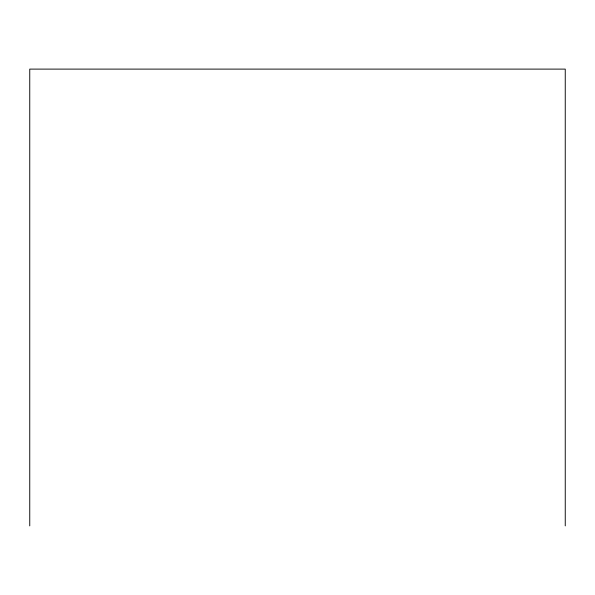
<?xml version="1.0" encoding="UTF-8"?>
<svg xmlns="http://www.w3.org/2000/svg" width="595" height="595" viewBox="0 0 595 595"><rect width="100%" height="100%" fill="white"/><g stroke="black" fill="none" stroke-linecap="round" stroke-linejoin="round"><path stroke-width="0.89" d="M565.25 525.891L565.25 69.109L29.75 69.109L29.75 525.891"/></g></svg>
